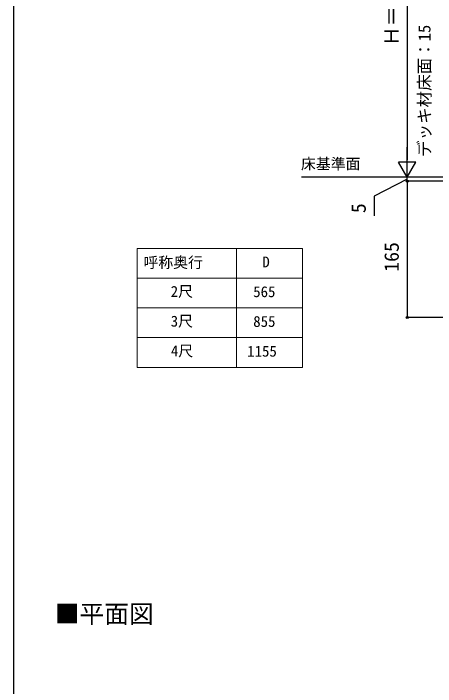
# Model space of a CAD drawing. Units: millimetres, scale not verified. Extents: x -1050 to 1050, y -1565 to 1556.
# Drawn here: x -1050 to -539, y 5 to 819 of the extents above; entities that cross this region are included whole.
import ezdxf
from ezdxf.enums import TextEntityAlignment as Align

# ---------------------------------------------------------------- set-up
doc = ezdxf.new("R2010")
doc.units = ezdxf.units.MM
doc.header["$LTSCALE"] = 8
doc.layers.add('0-1_TABLE1', color=7, linetype='Continuous', lineweight=18)
for name, color, linetype in [('0-2_USER1', 3, 'Continuous'), ('0-4_YKK_12', 2, 'Continuous'), ('0-6_YKK_D', 6, 'Continuous'), ('0-7_YKK_ZWAK', 7, 'Continuous')]:
    doc.layers.add(name, color=color, linetype=linetype)
doc.styles.add('ＭＳ ゴシック', font='')
doc.styles.get('ＭＳ ゴシック').set_extended_font_data('MS Gothic')

msp = doc.modelspace()

# ---------------------------------------------------------------- linework, layer by layer
at = {"layer": '0-1_TABLE1'}
for p, q in [((-900, 535), (-700, 535)), ((-900, 535), (-900, 391)), ((-780, 535), (-780, 391)), ((-700, 535), (-700, 391)), ((-900, 499), (-700, 499)), ((-900, 463), (-700, 463)), ((-900, 427), (-700, 427)), ((-900, 391), (-700, 391))]:
    msp.add_line(p, q, dxfattribs=at)
at = {"layer": '0-4_YKK_12'}
msp.add_line((67.28, 621.3), (-701.184, 621.3), dxfattribs=at)
at = {"layer": '0-6_YKK_D'}
for p, q in [((-573, 1050.3), (-573, 642.3)), ((-573, 621.3), (-573, 657.673)), ((-573, 621.3), (-583.5, 639.487)), ((-562.5, 639.487), (-583.5, 639.487)), ((-573, 621.3), (-562.5, 639.487)), ((-573, 621.3), (-573, 626.4)), ((-573, 616.3), (-573, 621.3)), ((-573, 616.3), (-573, 621.3)), ((-437.5, 616.3), (-574, 616.3)), ((-437.5, 616.3), (-574, 616.3)), ((-573, 616.3), (-573, 451.3)), ((-573, 616.3), (-573, 611.2)), ((-437.7, 451.3), (-574, 451.3))]:
    msp.add_line(p, q, dxfattribs=at)
msp.add_lwpolyline([(-573, 618.8), (-613, 598.304), (-613, 574.395)], dxfattribs=at)
for centre in [(-573, 616.3), (-573, 616.3), (-573, 451.3)]:
    msp.add_circle(centre, 1.275, dxfattribs=at)
at = {"layer": '0-7_YKK_ZWAK'}
msp.add_line((-1050, 1495), (-1050, -1565), dxfattribs=at)

# ---------------------------------------------------------------- texts
at = {"layer": '0-1_TABLE1', "style": 'ＭＳ ゴシック'}
for s, p in [('呼称奥行', (-892.568, 507.438)), ('D', (-748.54, 508)), ('2尺', (-859.534, 472.358)), ('565', (-759.636, 472)), ('3尺', (-859.534, 436.358)), ('855', (-759.585, 436)), ('4尺', (-859.33, 400.358)), ('1155', (-766.898, 400))]:
    msp.add_text(s, height=13.2, dxfattribs=at).set_placement(p, align=Align.BOTTOM_LEFT)
at = {"layer": '0-2_USER1', "style": 'ＭＳ ゴシック'}
for s, height, p in [('床基準面', 13.2, (-701.739, 626.727)), ('■平面図', 21.99, (-1000, 75))]:
    msp.add_text(s, height=height, dxfattribs=at).set_placement(p, align=Align.BOTTOM_LEFT)
at = {"layer": '0-6_YKK_D', "style": 'ＭＳ ゴシック'}
for s, height, p in [('Ｈ＝1105', 17.6, (-578, 779.823)), ('デッキ材床面：15', 14.66, (-540.5, 645.681)), ('5', 17.6, (-618, 577.622)), ('165', 17.6, (-578, 506.664))]:
    msp.add_text(s, height=height, rotation=90, dxfattribs=at).set_placement(p, align=Align.BOTTOM_LEFT)

doc.saveas('drawing.dxf')
